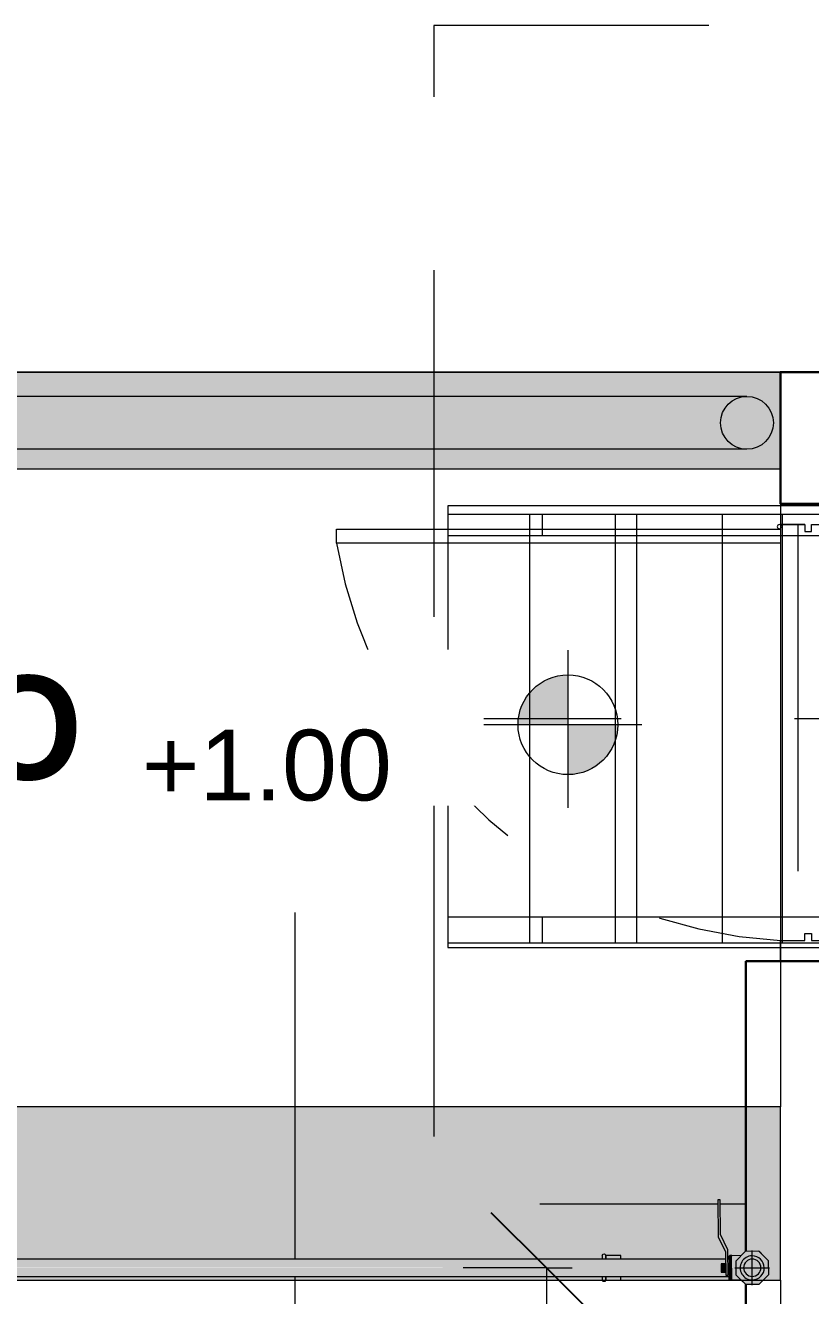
# Model space of a CAD drawing. Header units: metres. Extents: x 149 to 429, y -3 to 162.
# Drawn here: x 219.381 to 220.513, y 108.242 to 110.074 of the extents above; entities that cross this region are included whole.
import ezdxf

# ---------------------------------------------------------------- set-up
doc = ezdxf.new("R2010")
doc.units = ezdxf.units.M
doc.linetypes.add('IMPORT-Dashed _3_', pattern=[0.75, 0.5, -0.25])
doc.layers.add('1053_ARQ_BASE_MATADOURO_2_dwg', color=7, linetype='Continuous', lineweight=5, true_color=0x767676)
doc.layers.add('1053_ARQ_BASE_MATADOURO_dwg', color=7, linetype='Continuous', lineweight=5, true_color=0x767676)
for name, color, linetype, lineweight in [('A-ANNO-DIMS', 7, 'Continuous', 5), ('A-ANNO-DIMS-50', 7, 'Continuous', 5), ('A-EQUIPAMENTOS', 7, 'Continuous', 5), ('A-ESQ-PORTAS', 7, 'Continuous', 20), ('A-ESTRUTURA', 7, 'Continuous', 30), ('A-PAREDE', 7, 'Continuous', 30), ('A-PISO', 7, 'Continuous', 5), ('A-PROJEÇÃO', 7, 'IMPORT-Dashed _3_', 15), ('A-WALL', 7, 'Continuous', 9), ('A_PROJEÇÃO', 7, 'IMPORT-Dashed _3_', 5), ('G-ANNO-TEXT', 7, 'Continuous', 5), ('P-PIPE', 7, 'Continuous', 5), ('P-PIPE-CNTR', 7, 'Continuous', 5)]:
    doc.layers.add(name, color=color, linetype=linetype, lineweight=lineweight)
doc.styles.add('Arial_4', font='arial.ttf', dxfattribs={"height": 0.102})
doc.styles.add('Century Gothic_2', font='GOTHIC.TTF', dxfattribs={"height": 0.05})
doc.styles.add('Century Gothic_B_1', font='GOTHICB.TTF', dxfattribs={"height": 0.15})
doc.dimstyles.new('Setores_1_mm', dxfattribs={"dimscale": 0.3048, "dimtxt": 0.052208, "dimasz": 0.520833, "dimexe": 0.393701, "dimexo": 0.246063, "dimgap": 0.287073, "dimtad": 1, "dimrnd": 0.01, "dimzin": 0, "dimdsep": 46, "dimtxsty": 'Century Gothic_2', "dimblk1": 'OBLIQUE', "dimblk2": 'OBLIQUE', "dimsah": 1, "dimcen": 0.09, "dimazin": 0, "dimtfac": 1, "dimtdec": 4, "dimtix": 1, "dimtmove": 0, "dimatfit": 3, "dimfxl": 1, "dimtvp": 1, "dimtolj": 1, "dimtzin": 0, "dimarcsym": 2})

# ---------------------------------------------------------------- blocks, each defined once
blk = doc.blocks.new('AÇO_Tampão Com Rebordo - AÇO_Tampão Com Rebordo-V44-SERINGA BOVINOS')
at = {"layer": 'P-PIPE', "flags": 128}
for points in [[(0.0267, 0.0178), (0.0257, 0.0198), (0.0233, 0.02), (0.0218, 0.0181), (0.0218, 0.0178)], [(0.0218, -0.0177), (0.0229, -0.0198), (0.0253, -0.02), (0.0268, -0.0181), (0.0268, -0.0177)]]:
    blk.add_lwpolyline(points, dxfattribs=at)
blk = doc.blocks.new('AÇO_Tampão Com Rebordo - AÇO_Tampão Com Rebordo-V46-SERINGA BOVINOS')
at = {"layer": 'P-PIPE', "true_color": 0x7f7f7f}
h = blk.add_hatch(color=8, dxfattribs=at)
h.paths.add_polyline_path([(0.0243, -0.0198), (0.0218, -0.0177), (0.0218, -0.0125), (0.0268, -0.0125), (0.0268, -0.0177), (0.0253, -0.0189)])
h.paths.add_polyline_path([(0.0238, 0.0125), (0.0218, 0.0127), (0.022, 0.0178), (0.0243, 0.0198), (0.0268, 0.0177), (0.0268, 0.0125), (0.0243, 0.0125)])
h = blk.add_hatch(color=8, dxfattribs=at)
h.paths.add_polyline_path([(0, -0.0177), (0, -0.0125), (0.0218, -0.0125), (0.0218, -0.0177), (0.0153, -0.0177)])
h.paths.add_polyline_path([(0.0153, 0.0125), (0, 0.0125), (0, 0.0177), (0.0218, 0.0177), (0.0216, 0.0125)])
at = {"layer": 'P-PIPE'}
for p, q in [((0, 0.0177), (0.0218, 0.0177)), ((0, 0.0125), (0, 0.0177)), ((0.0218, 0.0177), (0.0218, 0.0125)), ((0, -0.0177), (0, -0.0125)), ((0.0218, -0.0177), (0, -0.0177)), ((0.0218, -0.0125), (0.0218, -0.0177))]:
    blk.add_line(p, q, dxfattribs=at)
at = {"layer": 'P-PIPE', "flags": 128}
for points in [[(0.0268, 0.0177), (0.0257, 0.0198), (0.0233, 0.02), (0.0218, 0.0181), (0.0218, 0.0177)], [(0.0218, 0.0125), (0.0218, 0.0162), (0.0218, 0.0177)], [(0.0268, 0.0177), (0.0268, 0.0137), (0.0268, 0.0125)], [(0.0218, -0.0177), (0.0218, -0.0137), (0.0218, -0.0125)], [(0.0218, -0.0177), (0.0229, -0.0198), (0.0253, -0.02), (0.0268, -0.0181), (0.0268, -0.0177)], [(0.0268, -0.0125), (0.0268, -0.0162), (0.0268, -0.0177)]]:
    blk.add_lwpolyline(points, dxfattribs=at)
blk = doc.blocks.new('AÇO_Cotovelo 90 45 - AÇO_Cotovelo 90 45-3953466-SERINGA BOVINOS')
at = {"layer": 'P-PIPE', "true_color": 0x7f7f7f}
h = blk.add_hatch(color=8, dxfattribs=at)
h.paths.add_polyline_path([(159.468, 108.2988), (159.468, 108.3002), (159.4657, 108.2984), (159.4659, 108.2977), (159.4678, 108.2987)])
h.paths.add_polyline_path([(159.4659, 108.2873), (159.468, 108.2878), (159.4678, 108.2987), (159.4657, 108.297), (159.4655, 108.2899), (159.4659, 108.2874)])
h = blk.add_hatch(color=8, dxfattribs=at)
h.paths.add_polyline_path([(159.4655, 108.2975), (159.466, 108.2975), (159.4656, 108.2975)])
h.paths.add_polyline_path([(159.4655, 108.2873), (159.4658, 108.2879), (159.4656, 108.2911), (159.4656, 108.2954), (159.4655, 108.2874)])
h = blk.add_hatch(color=8, dxfattribs=at)
h.paths.add_polyline_path([(159.468, 108.2988), (159.4686, 108.2989), (159.4688, 108.2993), (159.4689, 108.2997), (159.468, 108.2997), (159.468, 108.2989)])
h.paths.add_polyline_path([(159.468, 108.2873), (159.4687, 108.2878), (159.4682, 108.2987), (159.468, 108.2984), (159.468, 108.2874)])
h = blk.add_hatch(color=8, dxfattribs=at)
h.paths.add_polyline_path([(159.468, 108.2636), (159.468, 108.2649), (159.4662, 108.2646)])
h.paths.add_polyline_path([(159.468, 108.2649), (159.468, 108.2758), (159.4658, 108.2756), (159.4657, 108.2715), (159.4662, 108.2652)])
blk.add_hatch(color=8, dxfattribs=at).paths.add_polyline_path([(159.4662, 108.2661), (159.4657, 108.2684), (159.4657, 108.2707), (159.4662, 108.2661)])
h = blk.add_hatch(color=8, dxfattribs=at)
h.paths.add_polyline_path([(159.468, 108.2636), (159.469, 108.2647), (159.468, 108.2649)])
h.paths.add_polyline_path([(159.468, 108.2649), (159.469, 108.2652), (159.4688, 108.2758), (159.468, 108.2756), (159.468, 108.2652)])
at = {"layer": 'P-PIPE'}
for p, q in [((159.4686, 108.2977), (159.4655, 108.2977)), ((159.4655, 108.2977), (159.4655, 108.2878)), ((159.4655, 108.2753), (159.4655, 108.2661)), ((159.4655, 108.2661), (159.469, 108.2661))]:
    blk.add_line(p, q, dxfattribs=at)
at = {"layer": 'P-PIPE', "flags": 128}
for points in [[(159.4655, 108.2977), (159.4655, 108.2978), (159.4655, 108.2979), (159.4655, 108.298), (159.4655, 108.2981), (159.4655, 108.2982), (159.4656, 108.2983), (159.4656, 108.2984), (159.4656, 108.2985), (159.4657, 108.2986), (159.4657, 108.2987), (159.4657, 108.2988), (159.4658, 108.2988), (159.4658, 108.2989), (159.4659, 108.299), (159.4659, 108.2991), (159.466, 108.2992), (159.466, 108.2993), (159.4661, 108.2993), (159.4662, 108.2994), (159.4662, 108.2995), (159.4663, 108.2995), (159.4664, 108.2996), (159.4665, 108.2997), (159.4666, 108.2997), (159.4666, 108.2998), (159.4667, 108.2998), (159.4668, 108.2999), (159.4669, 108.2999), (159.467, 108.3), (159.4671, 108.3), (159.4672, 108.3), (159.4673, 108.3001), (159.4674, 108.3001), (159.4675, 108.3001), (159.4676, 108.3001), (159.4677, 108.3002), (159.4678, 108.3002), (159.4679, 108.3002), (159.468, 108.3002), (159.468, 108.3002)], [(159.4655, 108.2952), (159.4655, 108.2955), (159.4655, 108.2958), (159.4655, 108.2961), (159.4655, 108.2964), (159.4655, 108.2966), (159.4655, 108.2968), (159.4655, 108.297), (159.4655, 108.2972), (159.4655, 108.2973), (159.4655, 108.2975), (159.4655, 108.2976), (159.4655, 108.2976), (159.4655, 108.2977), (159.4655, 108.2977)], [(159.4655, 108.2977), (159.4655, 108.2977), (159.4655, 108.2976), (159.4655, 108.2976), (159.4655, 108.2975), (159.4655, 108.2974), (159.4655, 108.2972), (159.4655, 108.2971), (159.4655, 108.2969), (159.4655, 108.2967), (159.4655, 108.2964), (159.4655, 108.2962), (159.4655, 108.2959), (159.4655, 108.2956), (159.4655, 108.2953), (159.4655, 108.2949), (159.4655, 108.2946), (159.4655, 108.2942), (159.4655, 108.2938), (159.4655, 108.2933), (159.4655, 108.2929), (159.4655, 108.2924), (159.4655, 108.292), (159.4655, 108.2915), (159.4655, 108.2909), (159.4655, 108.2904), (159.4655, 108.2899), (159.4655, 108.2893), (159.4655, 108.2888), (159.4655, 108.2882), (159.4655, 108.2876)], [(159.468, 108.3002), (159.4681, 108.3002), (159.4682, 108.3002), (159.4683, 108.3002), (159.4684, 108.3002), (159.4685, 108.3001), (159.4686, 108.3001), (159.4687, 108.3001), (159.4688, 108.3001), (159.4689, 108.3), (159.469, 108.3), (159.4691, 108.2999), (159.4691, 108.2999), (159.4692, 108.2999), (159.4693, 108.2998), (159.4694, 108.2997), (159.4695, 108.2997), (159.4696, 108.2996), (159.4696, 108.2996), (159.4697, 108.2995), (159.4698, 108.2994), (159.4699, 108.2994)], [(159.4655, 108.2757), (159.4655, 108.2752), (159.4655, 108.2746), (159.4655, 108.274), (159.4655, 108.2735), (159.4655, 108.273), (159.4655, 108.2724), (159.4655, 108.272), (159.4655, 108.2715), (159.4655, 108.271), (159.4655, 108.2706), (159.4655, 108.2701), (159.4655, 108.2697), (159.4655, 108.2693), (159.4655, 108.2689), (159.4655, 108.2686), (159.4655, 108.2683), (159.4655, 108.268), (159.4655, 108.2677), (159.4655, 108.2674), (159.4655, 108.2672), (159.4655, 108.2669), (159.4655, 108.2667), (159.4655, 108.2666), (159.4655, 108.2664), (159.4655, 108.2663), (159.4655, 108.2662), (159.4655, 108.2662), (159.4655, 108.2661), (159.4655, 108.2661)], [(159.4655, 108.2661), (159.4655, 108.2661), (159.4655, 108.2661), (159.4655, 108.2662), (159.4655, 108.2663), (159.4655, 108.2664), (159.4655, 108.2665), (159.4655, 108.2667), (159.4655, 108.2669), (159.4655, 108.2671), (159.4655, 108.2673), (159.4655, 108.2676), (159.4655, 108.2679), (159.4655, 108.2682), (159.4655, 108.2685)], [(159.468, 108.2636), (159.4679, 108.2636), (159.4678, 108.2636), (159.4677, 108.2636), (159.4676, 108.2636), (159.4675, 108.2636), (159.4674, 108.2637), (159.4673, 108.2637), (159.4672, 108.2637), (159.4671, 108.2637), (159.467, 108.2638), (159.4669, 108.2638), (159.4668, 108.2639), (159.4667, 108.2639), (159.4667, 108.264), (159.4666, 108.264), (159.4665, 108.2641), (159.4664, 108.2641), (159.4663, 108.2642), (159.4663, 108.2643), (159.4662, 108.2643), (159.4661, 108.2644), (159.4661, 108.2645), (159.466, 108.2646), (159.4659, 108.2647), (159.4659, 108.2647), (159.4658, 108.2648), (159.4658, 108.2649), (159.4657, 108.265), (159.4657, 108.2651), (159.4657, 108.2652), (159.4656, 108.2653), (159.4656, 108.2654), (159.4656, 108.2655), (159.4655, 108.2656), (159.4655, 108.2657), (159.4655, 108.2658), (159.4655, 108.2659), (159.4655, 108.266), (159.4655, 108.2661), (159.4655, 108.2661)], [(159.4699, 108.2645), (159.4699, 108.2644), (159.4698, 108.2644), (159.4697, 108.2643), (159.4697, 108.2642), (159.4696, 108.2642), (159.4695, 108.2641), (159.4694, 108.264), (159.4693, 108.264), (159.4693, 108.2639), (159.4692, 108.2639), (159.4691, 108.2638), (159.469, 108.2638), (159.4689, 108.2638), (159.4688, 108.2637), (159.4687, 108.2637), (159.4686, 108.2637), (159.4685, 108.2636), (159.4684, 108.2636), (159.4683, 108.2636), (159.4682, 108.2636), (159.4681, 108.2636), (159.468, 108.2636), (159.468, 108.2636)]]:
    blk.add_lwpolyline(points, dxfattribs=at)
blk = doc.blocks.new('Valvula esfera BSP - Válvula Esfera BSP - TupyValve - Válvula Esfera BSP TupyValves PN25 Standard-V47-SERINGA BOVINOS')
at = {"layer": 'P-PIPE', "true_color": 0x7f7f7f}
for points in [[(159.4608, 108.2715), (159.4639, 108.2715), (159.4635, 108.3078), (159.4529, 108.3297), (159.4524, 108.3799), (159.4492, 108.3799), (159.4498, 108.3262), (159.4604, 108.3052), (159.4608, 108.2715)], [(159.489, 108.2581), (159.489, 108.2584), (159.489, 108.2581)]]:
    blk.add_hatch(color=8, dxfattribs=at).paths.add_polyline_path(points)
h = blk.add_hatch(color=8, dxfattribs=at)
h.paths.add_polyline_path([(159.4713, 108.2694), (159.4713, 108.2694), (159.472, 108.2694)])
h.paths.add_polyline_path([(159.469, 108.2645), (159.4819, 108.2652), (159.4752, 108.272), (159.4753, 108.2917), (159.4828, 108.2995), (159.4686, 108.2989), (159.4689, 108.2694), (159.4689, 108.2694), (159.469, 108.2651)])
h.paths.add_polyline_path([(159.4687, 108.2987), (159.4687, 108.2987), (159.4713, 108.2987)])
h = blk.add_hatch(color=8, dxfattribs=at)
h.paths.add_polyline_path([(159.4893, 108.2581), (159.509, 108.2583), (159.5226, 108.2724), (159.522, 108.2925), (159.5083, 108.3057), (159.4886, 108.3055), (159.475, 108.2907), (159.4752, 108.2717), (159.4843, 108.263)])
h.paths.add_polyline_path([(159.499, 108.2644), (159.4943, 108.2651), (159.489, 108.2676), (159.4854, 108.2711), (159.483, 108.275), (159.4819, 108.2786), (159.4815, 108.2819), (159.4828, 108.2881), (159.4846, 108.2916), (159.4876, 108.295), (159.492, 108.2977), (159.4948, 108.2987), (159.4986, 108.2992), (159.5035, 108.2985), (159.5086, 108.2961), (159.512, 108.2931), (159.5146, 108.2889), (159.5157, 108.2858), (159.5162, 108.282), (159.5157, 108.2775), (159.5131, 108.2721), (159.51, 108.2686), (159.5059, 108.2661), (159.5028, 108.265)])
h = blk.add_hatch(color=8, dxfattribs=at)
h.paths.add_polyline_path([(159.499, 108.2644), (159.5035, 108.2651), (159.509, 108.2679), (159.5121, 108.2707), (159.5146, 108.2748), (159.5157, 108.2775), (159.5162, 108.282), (159.5156, 108.2865), (159.5128, 108.292), (159.51, 108.2951), (159.5074, 108.297), (159.5018, 108.2989), (159.4966, 108.2989), (159.4936, 108.2984), (159.4886, 108.2958), (159.4851, 108.2923), (159.4829, 108.2884), (159.4819, 108.2851), (159.4815, 108.2813), (159.4827, 108.2756), (159.4848, 108.2717), (159.4876, 108.2687), (159.4903, 108.2667), (159.4966, 108.2647), (159.4988, 108.2645)])
h.paths.add_polyline_path([(159.4988, 108.2694), (159.4956, 108.2698), (159.4925, 108.2711), (159.4899, 108.273), (159.4873, 108.2773), (159.4867, 108.2786), (159.4863, 108.2819), (159.4871, 108.2861), (159.488, 108.2881), (159.49, 108.2907), (159.4934, 108.2931), (159.4977, 108.2942), (159.4999, 108.2942), (159.5035, 108.2933), (159.5065, 108.2916), (159.5087, 108.2893), (159.5101, 108.287), (159.5109, 108.2851), (159.5113, 108.2819), (159.5109, 108.2786), (159.5096, 108.2756), (159.5065, 108.2722), (159.5035, 108.2704), (159.4999, 108.2695), (159.499, 108.2694)])
h = blk.add_hatch(color=8, dxfattribs=at)
h.paths.add_polyline_path([(159.4541, 108.2754), (159.4608, 108.2757), (159.4604, 108.2875), (159.4539, 108.2872), (159.4541, 108.2755)])
h.paths.add_polyline_path([(159.4639, 108.2757), (159.4688, 108.2763), (159.4687, 108.2874), (159.4637, 108.2873), (159.4638, 108.2763)])
h.paths.add_polyline_path([(159.4655, 108.2819), (159.4655, 108.2819), (159.4677, 108.2819)])
at = {"layer": 'P-PIPE'}
for p, q in [((159.4524, 108.3799), (159.4492, 108.3799)), ((159.4492, 108.3799), (159.4498, 108.3262)), ((159.4529, 108.3297), (159.4524, 108.3799)), ((159.4498, 108.3262), (159.4604, 108.3052)), ((159.4635, 108.3078), (159.4529, 108.3297)), ((159.4604, 108.3052), (159.4608, 108.2715)), ((159.4639, 108.2715), (159.4635, 108.3078)), ((159.4828, 108.2995), (159.4686, 108.2993)), ((159.4686, 108.2993), (159.469, 108.2645)), ((159.4886, 108.3055), (159.475, 108.2914)), ((159.5083, 108.3057), (159.4886, 108.3055)), ((159.5224, 108.292), (159.5083, 108.3057)), ((159.5154, 108.2988), (159.5086, 108.3057)), ((159.4606, 108.2875), (159.4539, 108.2874)), ((159.4539, 108.2874), (159.4541, 108.2754)), ((159.4687, 108.2876), (159.4637, 108.2875)), ((159.475, 108.2914), (159.4752, 108.2717)), ((159.5226, 108.2724), (159.5224, 108.292)), ((159.4541, 108.2754), (159.4608, 108.2755)), ((159.4608, 108.2715), (159.4639, 108.2715)), ((159.4639, 108.2755), (159.4689, 108.2756)), ((159.469, 108.2645), (159.4825, 108.2647)), ((159.4752, 108.2717), (159.4893, 108.2581)), ((159.4825, 108.2647), (159.489, 108.2581)), ((159.509, 108.2583), (159.5226, 108.2724)), ((159.5157, 108.2652), (159.5226, 108.2721)), ((159.4893, 108.2581), (159.509, 108.2583))]:
    blk.add_line(p, q, dxfattribs=at)
for start, end in [(90.612, 270.612), (270.612, 90.612)]:
    blk.add_arc((159.4988, 108.2818), 0.0174, start, end, dxfattribs=at)
blk = doc.blocks.new('1053_ARQ_BASE_MATADOURO_dwg_arq geral tgov-4039641-SERINGA BOVINOS')
at = {"layer": 'A-ESQ-PORTAS', "color": 253, "true_color": 0xaaaaaa, "flags": 128}
for points in [[(29.3296, 26.1982), (29.3296, 26.1682), (29.3647, 26.1682), (29.3296, 26.1682)], [(29.3647, 26.1682), (29.3647, 26.1582), (29.3747, 26.1582), (29.3747, 26.1682), (29.4796, 26.1682), (29.4796, 26.1982)], [(29.3296, 25.5382), (29.3296, 25.5682), (29.3647, 25.5682), (29.3647, 25.5782), (29.3747, 25.5782), (29.3747, 25.5682), (29.4796, 25.5682), (29.4796, 25.5382)]]:
    blk.add_lwpolyline(points, dxfattribs=at)
blk.add_lwpolyline([(28.6896, 26.1613), (29.3296, 26.1613), (29.3296, 26.1413), (28.6896, 26.1413)], close=True, dxfattribs=at)
at = {"layer": 'A-ESQ-PORTAS', "color": 253, "true_color": 0xaaaaaa}
for start, end in [(0, 180), (180, 0)]:
    blk.add_arc((29.3282, 26.165), 0.003, start, end, dxfattribs=at)
at = {"layer": 'A-ESTRUTURA', "color": 253, "true_color": 0xaaaaaa}
blk.add_line((29.2796, 25.5382), (29.2796, 25.1195), dxfattribs=at)
at = {"layer": 'A-ESTRUTURA', "color": 253, "true_color": 0xaaaaaa, "flags": 128}
blk.add_lwpolyline([(29.2796, 25.0721), (29.2796, 25.0382), (29.4796, 25.0382), (29.4796, 25.5382), (29.2796, 25.5382)], dxfattribs=at)
at = {"layer": 'A-PAREDE', "color": 253, "true_color": 0xaaaaaa, "flags": 128}
blk.add_lwpolyline([(32.908, 25.1882), (32.3266, 25.1882), (32.3266, 26.3882), (29.3296, 26.3882), (29.3296, 26.1982), (29.4796, 26.1982), (29.4796, 26.2382), (32.1766, 26.2382), (32.1766, 25.0382), (32.908, 25.0382)], dxfattribs=at)
at = {"layer": 'A-PROJEÇÃO', "color": 253, "true_color": 0xaaaaaa}
for p, q in [((29.3296, 26.1682), (29.3296, 25.5682)), ((29.3546, 26.1682), (29.3546, 25.5682))]:
    blk.add_line(p, q, dxfattribs=at)
blk.add_arc((29.3672, 26.2541), 0.6869, 189.4446, 266.8656, dxfattribs=at)
at = {"layer": 'A_PROJEÇÃO', "color": 253, "true_color": 0xaaaaaa}
for p, q in [((29.2427, 25.1882), (29.2796, 25.1882)), ((28.6296, 24.273), (28.6296, 25.0834))]:
    blk.add_line(p, q, dxfattribs=at)
at = {"layer": 'A_PROJEÇÃO', "color": 253, "true_color": 0xaaaaaa, "flags": 128}
for points in [[(32.7766, 25.1882), (32.7766, 26.8882), (28.8296, 26.8882), (28.8296, 25.1882), (29.2395, 25.1882)], [(28.6296, 25.1084), (28.6296, 25.8882), (32.908, 25.8882)]]:
    blk.add_lwpolyline(points, dxfattribs=at)
blk = doc.blocks.new('1053_ARQ_BASE_MATADOURO_dwg_EQUIP-4039643-SERINGA BOVINOS')
at = {"layer": 'A-EQUIPAMENTOS', "color": 253, "true_color": 0xaaaaaa}
for p, q in [((3.1036, 13.5228), (2.3493, 13.5228)), ((2.4668, 12.9046), (2.4668, 13.5228)), ((2.4853, 13.4857), (2.4853, 13.5228)), ((2.5904, 12.9046), (2.5904, 13.5228)), ((2.6213, 12.9046), (2.6213, 13.5228)), ((2.745, 12.9046), (2.745, 13.5228)), ((2.8315, 12.9046), (2.8315, 13.5228)), ((3.1036, 13.4857), (2.3493, 13.4857)), ((3.1036, 12.9355), (2.3493, 12.9355)), ((2.4853, 12.9046), (2.4853, 12.9355)), ((3.1036, 12.9046), (2.3493, 12.9046))]:
    blk.add_line(p, q, dxfattribs=at)
at = {"layer": 'A-EQUIPAMENTOS', "color": 253, "true_color": 0xaaaaaa, "flags": 128}
blk.add_lwpolyline([(3.1036, 12.8922), (2.3493, 12.8922), (2.3493, 13.529), (3.1036, 13.529)], dxfattribs=at)
blk = doc.blocks.new('1053_ARQ_BASE_MATADOURO_dwg_ARQ GALPAO TGOV-4039645-SERINGA BOVINOS')
at = {"extrusion": (0, 0, -1), "zscale": -1, "rotation": 180}
blk.add_blockref('1053_ARQ_BASE_MATADOURO_dwg_EQUIP-4039643-SERINGA BOVINOS', (15.564, 29.2313), dxfattribs=at)
blk = doc.blocks.new('1053_ARQ_BASE_MATADOURO_dwg-3625622-SERINGA BOVINOS')
for name, p in [('1053_ARQ_BASE_MATADOURO_dwg_ARQ GALPAO TGOV-4039645-SERINGA BOVINOS', (172.2746, 93.0419)), ('1053_ARQ_BASE_MATADOURO_dwg_arq geral tgov-4039641-SERINGA BOVINOS', (130.2098, 83.186))]:
    blk.add_blockref(name, p)
blk = doc.blocks.new('1053_ARQ_BASE_MATADOURO_2_dwg-3637054-SERINGA BOVINOS')
at = {"layer": 'A-PISO', "true_color": 0xe2e2e2}
h = blk.add_hatch(color=254, dxfattribs=at)
h.paths.add_polyline_path([(159.233, 75.8793), (159.233, 75.9512), (159.2144, 75.9487), (159.197, 75.9415), (159.1821, 75.9301), (159.1707, 75.9152), (159.1635, 75.8979), (159.1611, 75.8793), (159.2144, 75.8793)])
h.paths.add_polyline_path([(159.233, 75.8074), (159.2489, 75.8092), (159.2641, 75.8146), (159.2778, 75.8231), (159.2891, 75.8345), (159.2977, 75.8481), (159.303, 75.8633), (159.3048, 75.8793), (159.233, 75.8793), (159.233, 75.8092)])
at = {"layer": 'A-PISO', "color": 253, "true_color": 0xaaaaaa}
for p, q in [((159.4912, 76.353), (139.8363, 76.353)), ((159.4912, 76.2768), (139.8363, 76.2768)), ((159.233, 75.9868), (159.233, 75.7596)), ((159.3394, 75.8793), (158.5765, 75.8793)), ((157.3144, 75.0782), (159.2825, 75.0782)), ((159.3093, 75.0782), (159.467, 75.0782)), ((159.4692, 75.0782), (159.483, 75.0782))]:
    blk.add_line(p, q, dxfattribs=at)
at = {"layer": 'A-PISO', "color": 253, "true_color": 0xaaaaaa, "flags": 128}
for points in [[(159.5394, 75.0782), (159.5394, 75.3282), (139.8841, 75.3282), (139.8311, 75.3282), (137.5391, 76.6282), (137.187, 76.6282)], [(137.9622, 76.3882), (159.5394, 76.3882), (159.5394, 76.2382), (159.5394, 75.3282)], [(159.5146, 75.0782), (159.5394, 75.0782), (159.5394, 74.2782)]]:
    blk.add_lwpolyline(points, dxfattribs=at)
at = {"layer": 'A-PISO', "color": 253, "true_color": 0xaaaaaa}
for centre, radius in [((159.4912, 76.3149), 0.0381), ((159.233, 75.8793), 0.0719)]:
    blk.add_circle(centre, radius, dxfattribs=at)
at = {"layer": 'A-PISO', "insert": (158.6186, 75.8721), "char_height": 0.102, "width": 0.430791, "attachment_point": 1, "line_spacing_factor": 0.941778, "style": 'Arial_4'}
blk.add_mtext('+1.00', dxfattribs=at)
blk = doc.blocks.new('DIMBLOCK40-SERINGA BOVINOS')
at = {"layer": 'A-ANNO-DIMS-50', "lineweight": 25}
for p, q in [((220.1323, 108.2819), (220.0529, 108.3613)), ((220.1323, 108.2819), (220.2117, 108.2025)), ((220.1323, 107.4465), (220.0529, 107.5259)), ((220.1323, 107.4465), (220.2117, 107.3671))]:
    blk.add_line(p, q, dxfattribs=at)
at = {"layer": 'A-ANNO-DIMS-50'}
for p, q in [((220.1323, 108.2819), (220.0123, 108.2819)), ((220.1323, 108.2819), (220.1323, 107.4465)), ((220.1323, 108.2819), (220.1696, 108.2819)), ((220.1323, 107.4465), (220.0123, 107.4465)), ((220.1323, 107.4465), (220.1696, 107.4465))]:
    blk.add_line(p, q, dxfattribs=at)
at = {"layer": 'A-ANNO-DIMS-50', "color": 0, "insert": (219.9807, 107.754), "char_height": 0.05, "width": 0.264523, "attachment_point": 1, "rotation": 90, "line_spacing_factor": 0.984502, "style": 'Century Gothic_2'}
blk.add_mtext('0,84 m', dxfattribs=at)
blk = doc.blocks.new('_Oblique')
at = {"color": 0, "linetype": 'ByBlock', "lineweight": -2}
blk.add_line((-0.5, -0.5), (0.5, 0.5), dxfattribs=at)

msp = doc.modelspace()

# ---------------------------------------------------------------- hatches: boundary and pattern name
at = {"layer": 'A-WALL', "true_color": 0xeaeaea, "transparency": 33554483}
msp.add_hatch(color=254, dxfattribs=at).paths.add_polyline_path([(219.1862, 109.4342), (220.4698, 109.4342), (220.4698, 109.5742), (200.8145, 109.5742), (200.8145, 109.4342), (217.5655, 109.4342)])
at = {"layer": 'A-WALL', "true_color": 0xffd4aa, "transparency": 33554483}
h = msp.add_hatch(color=41, dxfattribs=at)
h.paths.add_polyline_path([(200.8145, 108.2642), (201.2877, 108.2642), (201.2877, 108.2996), (201.3097, 108.2997), (201.312, 108.3017), (201.3145, 108.2996), (201.3145, 108.2944), (202.5799, 108.2949), (202.5801, 108.2976), (202.5807, 108.2979), (202.5811, 108.2997), (202.5824, 108.2997), (202.5824, 108.2976), (202.5834, 108.298), (202.5837, 108.2991), (202.5845, 108.2997), (202.5852, 108.2988), (202.5857, 108.2976), (202.6065, 108.2981), (202.6129, 108.3001), (202.6193, 108.2985), (202.6219, 108.2976), (202.6407, 108.2979), (202.6407, 108.299), (202.6424, 108.2997), (202.6424, 108.2976), (202.6434, 108.2979), (202.6437, 108.2991), (202.6445, 108.2997), (202.6452, 108.2988), (202.6457, 108.2976), (202.6459, 108.297), (202.6459, 108.2944), (205.1799, 108.2949), (205.1801, 108.2976), (205.1807, 108.2979), (205.1807, 108.299), (205.1815, 108.2997), (205.1824, 108.2979), (205.1825, 108.2976), (205.1835, 108.2976), (205.1844, 108.2991), (205.1859, 108.2976), (205.2058, 108.2979), (205.2079, 108.2992), (205.2138, 108.2998), (205.2219, 108.2976), (205.2407, 108.2979), (205.2407, 108.299), (205.2424, 108.3001), (205.2424, 108.2976), (205.2434, 108.2979), (205.2434, 108.3001), (205.2451, 108.299), (205.2452, 108.2988), (205.2457, 108.2976), (205.2459, 108.297), (205.2459, 108.2944), (207.7799, 108.2949), (207.7801, 108.2976), (207.7807, 108.2979), (207.7807, 108.299), (207.7815, 108.2997), (207.7824, 108.2979), (207.7824, 108.2976), (207.7835, 108.2976), (207.7844, 108.2991), (207.7859, 108.2976), (207.8058, 108.2979), (207.8079, 108.2992), (207.8138, 108.2998), (207.8219, 108.2976), (207.8407, 108.2979), (207.8407, 108.299), (207.8424, 108.3001), (207.8424, 108.2976), (207.8434, 108.2979), (207.8434, 108.3001), (207.8451, 108.299), (207.8452, 108.2988), (207.8457, 108.2976), (207.8459, 108.297), (207.8459, 108.2944), (210.3789, 108.2949), (210.3789, 108.2976), (210.3809, 108.2997), (210.3815, 108.2998), (210.3824, 108.2997), (210.3828, 108.2993), (210.3836, 108.299), (210.3848, 108.2994), (210.3852, 108.2988), (210.3857, 108.2976), (210.4047, 108.2979), (210.4066, 108.2988), (210.4148, 108.2998), (210.4202, 108.2986), (210.4219, 108.2976), (210.4407, 108.2979), (210.4412, 108.2993), (210.4426, 108.2999), (210.4459, 108.2991), (210.4469, 108.2976), (210.4469, 108.2944), (212.9799, 108.2949), (212.9801, 108.2976), (212.9807, 108.2979), (212.9807, 108.299), (212.9815, 108.2997), (212.9824, 108.2979), (212.9824, 108.2976), (212.9835, 108.2976), (212.9844, 108.2991), (212.9859, 108.2976), (213.0058, 108.2979), (213.0079, 108.2992), (213.0138, 108.2998), (213.0219, 108.2976), (213.0407, 108.2979), (213.0407, 108.299), (213.0424, 108.3001), (213.0424, 108.2976), (213.0434, 108.2979), (213.0434, 108.3001), (213.0451, 108.299), (213.0452, 108.2988), (213.0457, 108.2976), (213.0459, 108.297), (213.0459, 108.2944), (215.4104, 108.2944), (215.4104, 108.2981), (215.4122, 108.2993), (215.4146, 108.2989), (215.4154, 108.2981), (215.4444, 108.2981), (215.4462, 108.2993), (215.4486, 108.2989), (215.4494, 108.2981), (215.4494, 108.2944), (215.5799, 108.2949), (215.5801, 108.2976), (215.5807, 108.2979), (215.5807, 108.299), (215.5815, 108.2997), (215.5824, 108.2979), (215.5824, 108.2976), (215.5835, 108.2976), (215.5844, 108.2991), (215.5859, 108.2976), (215.6058, 108.2979), (215.6079, 108.2992), (215.6138, 108.2998), (215.6219, 108.2976), (215.6407, 108.2979), (215.6409, 108.2993), (215.6424, 108.3001), (215.6424, 108.2976), (215.6434, 108.2979), (215.6434, 108.3001), (215.6451, 108.299), (215.6452, 108.2988), (215.6457, 108.2976), (215.6459, 108.297), (215.6459, 108.2944), (218.1799, 108.2949), (218.1801, 108.2976), (218.1807, 108.2979), (218.1807, 108.299), (218.1815, 108.2997), (218.1824, 108.2979), (218.1824, 108.2976), (218.1835, 108.2976), (218.1844, 108.2991), (218.1859, 108.2976), (218.2058, 108.2979), (218.2079, 108.2992), (218.2138, 108.2998), (218.2219, 108.2976), (218.2407, 108.2979), (218.2407, 108.299), (218.2424, 108.3001), (218.2424, 108.2976), (218.2434, 108.2979), (218.2434, 108.3001), (218.2451, 108.299), (218.2452, 108.2988), (218.2457, 108.2976), (218.2459, 108.297), (218.2459, 108.2944), (220.2129, 108.2944), (220.2131, 108.2997), (220.2154, 108.3017), (220.2179, 108.2996), (220.2397, 108.2996), (220.2397, 108.2944), (220.3909, 108.2944), (220.3908, 108.3052), (220.3802, 108.3262), (220.3796, 108.3799), (220.3828, 108.3799), (220.3833, 108.3297), (220.3939, 108.3078), (220.3943, 108.2944), (220.3959, 108.2944), (220.3962, 108.2989), (220.3984, 108.3002), (220.4009, 108.2993), (220.4136, 108.2999), (220.4193, 108.3055), (220.4389, 108.3057), (220.4528, 108.2918), (220.4528, 108.2719), (220.445, 108.2642), (220.4698, 108.2642), (220.4698, 108.5142), (200.8145, 108.5142)])
h.paths.add_polyline_path([(212.981, 108.2642), (212.9807, 108.2647), (212.9806, 108.265), (212.9801, 108.2662), (212.9799, 108.2667), (212.9799, 108.2694), (210.4469, 108.2689), (210.4468, 108.2661), (210.4462, 108.2642), (212.9806, 108.2642)])
h.paths.add_polyline_path([(212.9816, 108.2642), (212.9834, 108.2642), (212.9834, 108.2662), (212.9824, 108.2659), (212.982, 108.2646)])
h.paths.add_polyline_path([(212.9859, 108.2642), (213.0075, 108.2647), (213.0039, 108.2662), (212.9851, 108.2659), (212.9851, 108.2648), (212.9852, 108.2642)])
h.paths.add_polyline_path([(201.3334, 108.2642), (202.5807, 108.2647), (202.5806, 108.265), (202.5801, 108.2662), (202.5799, 108.2667), (202.5799, 108.2694), (201.3145, 108.2694), (201.3145, 108.2642)])
h.paths.add_polyline_path([(202.5834, 108.2642), (202.5834, 108.2662), (202.5824, 108.2659), (202.5824, 108.2642)])
h.paths.add_polyline_path([(213.0281, 108.2642), (213.0407, 108.2647), (213.0406, 108.265), (213.0401, 108.2662), (213.0193, 108.2657), (213.0165, 108.2642), (213.023, 108.2642)])
h.paths.add_polyline_path([(202.5859, 108.2642), (202.6097, 108.2647), (202.6039, 108.2662), (202.5851, 108.2659), (202.5851, 108.2647), (202.5852, 108.2642)])
h.paths.add_polyline_path([(202.6221, 108.2642), (202.6442, 108.2642), (202.6434, 108.2659), (202.6434, 108.2662), (202.6423, 108.2662), (202.6414, 108.2646), (202.6399, 108.2662), (202.62, 108.2659), (202.6179, 108.2646), (202.6183, 108.2642), (202.6219, 108.2642)])
h.paths.add_polyline_path([(213.0434, 108.2642), (213.0434, 108.2662), (213.0424, 108.2658), (213.0421, 108.2646), (213.0424, 108.2642)])
h.paths.add_polyline_path([(213.0452, 108.2642), (215.4114, 108.2646), (215.4104, 108.2657), (215.4104, 108.2694), (213.0459, 108.2689), (213.0453, 108.2662), (213.0451, 108.2659), (213.0451, 108.2642)])
h.paths.add_polyline_path([(210.4419, 108.2642), (210.4421, 108.2646), (210.4406, 108.2661), (210.4208, 108.2656), (210.4192, 108.265), (210.4176, 108.2642), (210.4412, 108.2642)])
h.paths.add_polyline_path([(220.3973, 108.2642), (220.3966, 108.2648), (220.3966, 108.2652), (220.3962, 108.2661), (220.3959, 108.2661), (220.3962, 108.2642)])
h.paths.add_polyline_path([(220.3959, 108.2642), (220.3959, 108.2694), (220.2397, 108.2694), (220.2397, 108.2642), (220.3946, 108.2642)])
h.paths.add_polyline_path([(202.6452, 108.2642), (205.1807, 108.2647), (205.1806, 108.265), (205.1801, 108.2662), (205.1799, 108.2667), (205.1799, 108.2694), (202.6459, 108.2689), (202.6457, 108.2662), (202.6451, 108.2659), (202.6451, 108.2647), (202.6451, 108.2642)])
h.paths.add_polyline_path([(215.4349, 108.2642), (215.5807, 108.2647), (215.5806, 108.265), (215.5801, 108.2662), (215.5799, 108.2667), (215.5799, 108.2694), (215.4494, 108.2692), (215.4494, 108.2657), (215.4476, 108.2645), (215.4452, 108.2649), (215.4444, 108.2657), (215.4154, 108.2657), (215.4141, 108.2642), (215.4249, 108.2642)])
h.paths.add_polyline_path([(220.1485, 108.2642), (220.2129, 108.2642), (220.2129, 108.2694), (218.2459, 108.2694), (218.2457, 108.2662), (218.2451, 108.2659), (218.2452, 108.2642), (220.0978, 108.2642)])
h.paths.add_polyline_path([(210.4097, 108.2642), (210.4074, 108.2648), (210.4043, 108.2661), (210.4039, 108.2662), (210.3851, 108.2659), (210.3852, 108.2648), (210.3852, 108.2642), (210.4094, 108.2642)])
h.paths.add_polyline_path([(215.5834, 108.2642), (215.5834, 108.2662), (215.5824, 108.2659), (215.5821, 108.2647), (215.5824, 108.2642)])
h.paths.add_polyline_path([(215.5859, 108.2642), (215.6075, 108.2647), (215.6039, 108.2662), (215.5851, 108.2659), (215.5851, 108.2648), (215.5852, 108.2642)])
h.paths.add_polyline_path([(205.1816, 108.2642), (205.1834, 108.2642), (205.1834, 108.2662), (205.1824, 108.2659), (205.1821, 108.2647)])
h.paths.add_polyline_path([(205.1859, 108.2642), (205.2075, 108.2647), (205.2039, 108.2662), (205.1851, 108.2659), (205.1851, 108.2648), (205.1852, 108.2642)])
h.paths.add_polyline_path([(215.6141, 108.2642), (215.6407, 108.2647), (215.6406, 108.265), (215.6401, 108.2662), (215.6193, 108.2657), (215.6143, 108.2643)])
h.paths.add_polyline_path([(205.2281, 108.2642), (205.2407, 108.2647), (205.2406, 108.265), (205.2401, 108.2662), (205.2193, 108.2657), (205.2165, 108.2642), (205.225, 108.2642)])
h.paths.add_polyline_path([(210.3799, 108.2642), (210.3799, 108.2646), (210.3789, 108.2667), (210.3789, 108.2694), (207.8459, 108.2689), (207.8457, 108.2662), (207.8451, 108.2659), (207.8452, 108.2642), (210.3796, 108.2642)])
h.paths.add_polyline_path([(210.3824, 108.2642), (210.3834, 108.2642), (210.3829, 108.2648), (210.3825, 108.2643)])
h.paths.add_polyline_path([(215.6434, 108.2642), (215.6434, 108.2662), (215.6424, 108.2658), (215.6421, 108.2646), (215.6424, 108.2642)])
h.paths.add_polyline_path([(218.241, 108.2642), (218.2407, 108.2647), (218.2406, 108.265), (218.2401, 108.2662), (218.2193, 108.2657), (218.2165, 108.2642), (218.2407, 108.2642)])
h.paths.add_polyline_path([(215.6459, 108.2642), (218.1807, 108.2647), (218.1806, 108.265), (218.1801, 108.2662), (218.1799, 108.2667), (218.1799, 108.2694), (215.6459, 108.2689), (215.6457, 108.2662), (215.6451, 108.2659), (215.6452, 108.2642)])
h.paths.add_polyline_path([(218.2416, 108.2642), (218.2434, 108.2642), (218.2434, 108.2662), (218.2424, 108.2658), (218.2421, 108.2646)])
h.paths.add_polyline_path([(207.8424, 108.2642), (207.8434, 108.2642), (207.8434, 108.2662), (207.8424, 108.2658), (207.8421, 108.2646), (207.8416, 108.2642)])
h.paths.add_polyline_path([(207.8161, 108.2642), (207.8407, 108.2647), (207.8406, 108.265), (207.8401, 108.2662), (207.8193, 108.2657), (207.8157, 108.2642)])
h.paths.add_polyline_path([(205.2434, 108.2642), (205.2434, 108.2662), (205.2424, 108.2658), (205.2421, 108.2646), (205.2424, 108.2642)])
h.paths.add_polyline_path([(205.2452, 108.2642), (207.7807, 108.2647), (207.7806, 108.265), (207.7801, 108.2662), (207.7799, 108.2667), (207.7799, 108.2694), (205.2459, 108.2689), (205.2457, 108.2662), (205.2451, 108.2659), (205.2451, 108.2642)])
h.paths.add_polyline_path([(207.8077, 108.2642), (207.8075, 108.2647), (207.8039, 108.2662), (207.7851, 108.2659), (207.7851, 108.2648), (207.7852, 108.2642), (207.8065, 108.2642)])
h.paths.add_polyline_path([(218.2077, 108.2642), (218.2075, 108.2647), (218.2039, 108.2662), (218.1851, 108.2659), (218.1851, 108.2648), (218.1852, 108.2642), (218.2065, 108.2642)])
h.paths.add_polyline_path([(207.7816, 108.2642), (207.7834, 108.2642), (207.7834, 108.2662), (207.7824, 108.2659), (207.7821, 108.2647)])
h.paths.add_polyline_path([(218.1834, 108.2642), (218.1834, 108.2662), (218.1824, 108.2659), (218.1821, 108.2647), (218.1824, 108.2642)])
h.paths.add_polyline_path([(220.2148, 108.2642), (220.2149, 108.2642), (220.214, 108.2653)])
h.paths.add_polyline_path([(220.3993, 108.2647), (220.3993, 108.2651), (220.3993, 108.2647)])
at = {"layer": 'P-PIPE', "true_color": 0xc0c0c0}
h = msp.add_hatch(color=9, dxfattribs=at)
h.paths.add_polyline_path([(217.2616, 108.2819), (220.3844, 108.2819), (220.3843, 108.2874), (220.391, 108.2875), (220.3908, 108.2944), (215.4494, 108.294), (215.4494, 108.2819), (217.211, 108.2819)])
h.paths.add_polyline_path([(220.3941, 108.2873), (220.3959, 108.2878), (220.3959, 108.2944), (220.394, 108.294), (220.3941, 108.2874)])
for points in [[(218.2492, 108.2694), (220.3959, 108.2698), (220.3959, 108.2757), (220.3942, 108.2756), (220.3943, 108.2715), (220.3912, 108.2715), (220.3908, 108.2755), (220.3844, 108.2757), (220.3844, 108.2819), (215.4494, 108.2813), (215.4494, 108.2694), (218.2366, 108.2694)], [(220.4292, 108.2694), (220.4339, 108.2704), (220.4368, 108.2722), (220.438, 108.273), (220.4403, 108.2765), (220.4412, 108.2786), (220.4417, 108.2819), (220.4405, 108.287), (220.4391, 108.2893), (220.4369, 108.2916), (220.4336, 108.2935), (220.4303, 108.2942), (220.427, 108.2941), (220.4259, 108.294), (220.4229, 108.2927), (220.4203, 108.2907), (220.4175, 108.2861), (220.4171, 108.2851), (220.4167, 108.2813), (220.4177, 108.2773), (220.4183, 108.2756), (220.4203, 108.273), (220.4238, 108.2707), (220.4279, 108.2695)]]:
    msp.add_hatch(color=9, dxfattribs=at).paths.add_polyline_path(points)

# ---------------------------------------------------------------- linework, layer by layer
at = {"layer": 'A-WALL', "color": 253, "true_color": 0xb6b6b6}
for q in [(200.8145, 109.5742), (220.4698, 109.4342)]:
    msp.add_line((220.4698, 109.5742), q, dxfattribs=at)
at = {"layer": 'A-WALL', "color": 253, "true_color": 0xaaaaaa}
for p, q in [((220.4698, 109.4342), (200.8145, 109.4342)), ((220.4698, 108.5142), (200.8145, 108.5142)), ((220.4698, 108.2642), (220.4698, 108.5142)), ((200.8145, 108.2642), (220.4698, 108.2642))]:
    msp.add_line(p, q, dxfattribs=at)
at = {"layer": 'P-PIPE'}
for p, q in [((220.3909, 108.2944), (215.4482, 108.2944)), ((220.3977, 108.2944), (220.394, 108.2944)), ((215.4479, 108.2694), (220.3971, 108.2694))]:
    msp.add_line(p, q, dxfattribs=at)
for start, end in [(90, 180), (180, 270), (0, 90), (270, 0)]:
    msp.add_arc((220.4292, 108.2819), 0.0125, start, end, dxfattribs=at)
at = {"layer": 'P-PIPE-CNTR'}
for p, q in [((220.4292, 108.3056), (220.4292, 108.3069)), ((220.4292, 108.2569), (220.4292, 108.3069)), ((220.4042, 108.2819), (220.4542, 108.2819)), ((220.4529, 108.2819), (220.4542, 108.2819)), ((220.4292, 108.2569), (220.4292, 108.2582))]:
    msp.add_line(p, q, dxfattribs=at)

# ---------------------------------------------------------------- block references
at = {"layer": '1053_ARQ_BASE_MATADOURO_2_dwg', "color": 253, "true_color": 0xaaaaaa}
msp.add_blockref('1053_ARQ_BASE_MATADOURO_2_dwg-3637054-SERINGA BOVINOS', (60.9304, 33.186), dxfattribs=at)
at = {"layer": '1053_ARQ_BASE_MATADOURO_dwg', "color": 253, "true_color": 0xaaaaaa}
msp.add_blockref('1053_ARQ_BASE_MATADOURO_dwg-3625622-SERINGA BOVINOS', (60.9304, 0), dxfattribs=at)
at = {"layer": 'P-PIPE'}
for name in ['Valvula esfera BSP - Válvula Esfera BSP - TupyValve - Válvula Esfera BSP TupyValves PN25 Standard-V47-SERINGA BOVINOS', 'AÇO_Cotovelo 90 45 - AÇO_Cotovelo 90 45-3953466-SERINGA BOVINOS']:
    msp.add_blockref(name, (60.9304, 0), dxfattribs=at)
at = {"layer": 'P-PIPE', "extrusion": (0, 0, -1)}
for name in ['AÇO_Tampão Com Rebordo - AÇO_Tampão Com Rebordo-V44-SERINGA BOVINOS', 'AÇO_Tampão Com Rebordo - AÇO_Tampão Com Rebordo-V46-SERINGA BOVINOS']:
    msp.add_blockref(name, (-220.2397, 108.2819), dxfattribs=at)

# ---------------------------------------------------------------- dimensions: what is measured, and where the dimension line sits
at = {"layer": 'A-ANNO-DIMS'}
dim = msp.add_linear_dim(base=(220.1323, 107.4465), p1=(220.2446, 108.2819), p2=(220.2446, 107.4465), angle=270, dimstyle='Setores_1_mm', override={"dimpost": '<>', "dimfxl": 0.8354}, dxfattribs=at)
dim.commit()
dim.dimension.update_dxf_attribs({"geometry": 'DIMBLOCK40-SERINGA BOVINOS', "text_midpoint": (220.0186, 107.8642)})

# ---------------------------------------------------------------- next in the draw order: texts
at = {"layer": 'G-ANNO-TEXT', "insert": (216.3207, 109.1362), "char_height": 0.15, "width": 3.683754, "attachment_point": 1, "style": 'Century Gothic_B_1', "bg_fill": 3, "box_fill_scale": 1.25, "bg_fill_color": 256, "bg_fill_true_color": 13158600, "bg_fill_transparency": 0}
msp.add_mtext('PLATAFORMA DO MARTELEIRO', dxfattribs=at)

doc.saveas('drawing.dxf')
